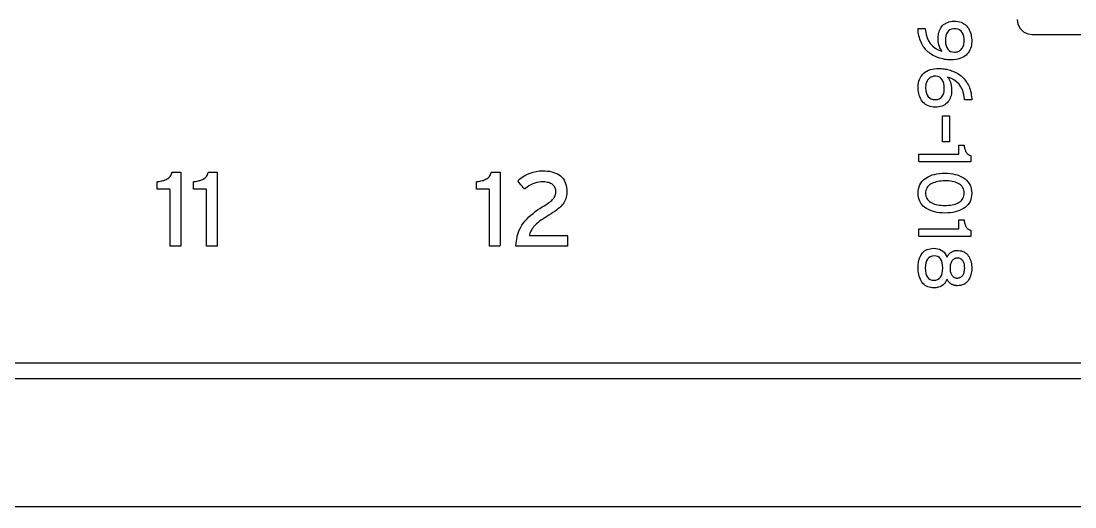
# Model space of a CAD drawing. Extents: x 1 to 47.7, y 0.2 to 33.4.
# Drawn here: x 31.551 to 32.929, y 10.224 to 10.859 of the extents above; entities that cross this region are included whole.
import ezdxf

# ---------------------------------------------------------------- set-up
doc = ezdxf.new("R2010")
doc.units = 0
doc.header["$MEASUREMENT"] = 0
for name, color, linetype in [('1_1__SCREW_TERMINAL_BLOCK_', 7, 'CONTINUOUS'), ('1_2__SCREW_TERMINAL_BLOCK_', 7, 'CONTINUOUS'), ('1_3__CONNECTORIZED_RELAY__', 7, 'CONTINUOUS'), ('1_4__CONNECTORIZED_RELAY__', 7, 'CONTINUOUS'), ('6_0____DWG', 7, 'CONTINUOUS')]:
    doc.layers.add(name, color=color, linetype=linetype)

msp = doc.modelspace()

# ---------------------------------------------------------------- linework, layer by layer
at = {"layer": '1_1__SCREW_TERMINAL_BLOCK_'}
for points in [[(31.746, 10.5642), (31.746, 10.567), (31.746, 10.5746), (31.746, 10.5855), (31.746, 10.5981), (31.746, 10.6112), (31.746, 10.6231), (31.746, 10.6325), (31.746, 10.6379), (31.7458, 10.6387), (31.7446, 10.6387), (31.7425, 10.6387), (31.7398, 10.6387), (31.7369, 10.6387), (31.7341, 10.6387), (31.7316, 10.6387), (31.7299, 10.6387), (31.7293, 10.6387), (31.7293, 10.6391), (31.7293, 10.6401), (31.7293, 10.6416), (31.7293, 10.6433), (31.7293, 10.645), (31.7293, 10.6466), (31.7293, 10.6479), (31.7293, 10.6486), (31.7302, 10.6488), (31.7318, 10.649), (31.7335, 10.6492), (31.7351, 10.6496), (31.7366, 10.65), (31.738, 10.6504), (31.7394, 10.6509), (31.7408, 10.6515), (31.742, 10.6522), (31.7432, 10.6529), (31.7443, 10.6537), (31.7453, 10.6546), (31.7461, 10.6556), (31.7469, 10.6567), (31.7475, 10.6579), (31.7481, 10.6592), (31.7485, 10.6606), (31.7488, 10.6613), (31.7496, 10.6613), (31.7511, 10.6613), (31.7529, 10.6613), (31.7549, 10.6613), (31.7568, 10.6613), (31.7585, 10.6613), (31.7597, 10.6613), (31.7601, 10.6613), (31.7601, 10.6576), (31.7601, 10.6477), (31.7601, 10.6336), (31.7601, 10.617), (31.7601, 10.6), (31.7601, 10.5844), (31.7601, 10.5722), (31.7601, 10.5651), (31.76, 10.5642), (31.7589, 10.5642), (31.7571, 10.5642), (31.7549, 10.5642), (31.7524, 10.5642), (31.75, 10.5642), (31.748, 10.5642), (31.7465, 10.5642)], [(31.7935, 10.5642), (31.7935, 10.567), (31.7935, 10.5746), (31.7935, 10.5855), (31.7935, 10.5981), (31.7935, 10.6112), (31.7935, 10.6231), (31.7935, 10.6325), (31.7935, 10.6379), (31.7933, 10.6387), (31.7921, 10.6387), (31.79, 10.6387), (31.7873, 10.6387), (31.7844, 10.6387), (31.7815, 10.6387), (31.7791, 10.6387), (31.7774, 10.6387), (31.7768, 10.6387), (31.7768, 10.6391), (31.7768, 10.6401), (31.7768, 10.6416), (31.7768, 10.6433), (31.7768, 10.645), (31.7768, 10.6466), (31.7768, 10.6479), (31.7768, 10.6486), (31.7776, 10.6488), (31.7793, 10.649), (31.7809, 10.6492), (31.7825, 10.6496), (31.784, 10.65), (31.7855, 10.6504), (31.7869, 10.6509), (31.7882, 10.6515), (31.7895, 10.6522), (31.7907, 10.6529), (31.7918, 10.6537), (31.7927, 10.6546), (31.7936, 10.6556), (31.7944, 10.6567), (31.795, 10.6579), (31.7955, 10.6592), (31.796, 10.6606), (31.7963, 10.6613), (31.7971, 10.6613), (31.7985, 10.6613), (31.8004, 10.6613), (31.8024, 10.6613), (31.8043, 10.6613), (31.806, 10.6613), (31.8071, 10.6613), (31.8076, 10.6613), (31.8076, 10.6576), (31.8076, 10.6477), (31.8076, 10.6336), (31.8076, 10.617), (31.8076, 10.6), (31.8076, 10.5844), (31.8076, 10.5722), (31.8076, 10.5651), (31.8074, 10.5642), (31.8064, 10.5642), (31.8046, 10.5642), (31.8024, 10.5642), (31.7999, 10.5642), (31.7975, 10.5642), (31.7954, 10.5642), (31.794, 10.5642)], [(32.1633, 10.5642), (32.1633, 10.567), (32.1633, 10.5746), (32.1633, 10.5855), (32.1633, 10.5981), (32.1633, 10.6112), (32.1633, 10.6231), (32.1633, 10.6325), (32.1633, 10.6379), (32.1631, 10.6387), (32.1619, 10.6387), (32.1598, 10.6387), (32.1571, 10.6387), (32.1542, 10.6387), (32.1514, 10.6387), (32.1489, 10.6387), (32.1472, 10.6387), (32.1466, 10.6387), (32.1466, 10.6391), (32.1466, 10.6401), (32.1466, 10.6416), (32.1466, 10.6433), (32.1466, 10.645), (32.1466, 10.6466), (32.1466, 10.6479), (32.1466, 10.6486), (32.1474, 10.6488), (32.1491, 10.649), (32.1508, 10.6492), (32.1523, 10.6496), (32.1539, 10.65), (32.1553, 10.6504), (32.1567, 10.6509), (32.158, 10.6515), (32.1593, 10.6522), (32.1605, 10.6529), (32.1616, 10.6537), (32.1626, 10.6546), (32.1634, 10.6556), (32.1642, 10.6567), (32.1648, 10.6579), (32.1654, 10.6592), (32.1658, 10.6606), (32.1661, 10.6613), (32.1669, 10.6613), (32.1684, 10.6613), (32.1702, 10.6613), (32.1722, 10.6613), (32.1741, 10.6613), (32.1758, 10.6613), (32.1769, 10.6613), (32.1774, 10.6613), (32.1774, 10.6576), (32.1774, 10.6477), (32.1774, 10.6336), (32.1774, 10.617), (32.1774, 10.6), (32.1774, 10.5844), (32.1774, 10.5722), (32.1774, 10.5651), (32.1772, 10.5642), (32.1762, 10.5642), (32.1744, 10.5642), (32.1722, 10.5642), (32.1697, 10.5642), (32.1673, 10.5642), (32.1653, 10.5642), (32.1638, 10.5642)], [(32.1979, 10.5642), (32.1983, 10.5688), (32.199, 10.5732), (32.1998, 10.5774), (32.201, 10.5814), (32.2023, 10.5851), (32.2039, 10.5885), (32.2057, 10.5918), (32.2077, 10.5948), (32.21, 10.5975), (32.2125, 10.6001), (32.215, 10.6026), (32.2176, 10.605), (32.2204, 10.6073), (32.2232, 10.6096), (32.2262, 10.6117), (32.2292, 10.6137), (32.2324, 10.6157), (32.2351, 10.6173), (32.2371, 10.6185), (32.239, 10.6197), (32.2407, 10.6209), (32.2423, 10.6221), (32.2436, 10.6232), (32.2449, 10.6242), (32.2459, 10.6252), (32.2468, 10.6262), (32.2475, 10.6272), (32.2481, 10.6282), (32.2487, 10.6292), (32.2491, 10.6302), (32.2495, 10.6312), (32.2498, 10.6322), (32.25, 10.6333), (32.2501, 10.6344), (32.2501, 10.6355), (32.2501, 10.6368), (32.25, 10.6381), (32.2497, 10.6393), (32.2494, 10.6404), (32.2489, 10.6415), (32.2483, 10.6424), (32.2476, 10.6434), (32.2469, 10.6442), (32.246, 10.645), (32.2449, 10.6457), (32.2437, 10.6464), (32.2424, 10.6469), (32.2409, 10.6474), (32.2393, 10.6478), (32.2375, 10.6481), (32.2356, 10.6483), (32.2335, 10.6484), (32.2311, 10.6484), (32.2283, 10.6481), (32.2255, 10.6476), (32.2228, 10.6469), (32.2202, 10.6459), (32.2176, 10.6447), (32.2151, 10.6432), (32.2127, 10.6415), (32.2104, 10.6396), (32.2093, 10.6388), (32.2086, 10.6396), (32.2075, 10.6409), (32.2061, 10.6426), (32.2046, 10.6445), (32.2031, 10.6464), (32.2018, 10.648), (32.2008, 10.6492), (32.2004, 10.6497), (32.2028, 10.6519), (32.2061, 10.6544), (32.2095, 10.6566), (32.2131, 10.6585), (32.2167, 10.66), (32.2205, 10.6612), (32.2244, 10.6621), (32.2284, 10.6627), (32.2325, 10.6629), (32.2359, 10.6628), (32.239, 10.6626), (32.242, 10.6622), (32.2448, 10.6616), (32.2474, 10.6608), (32.2499, 10.6599), (32.2522, 10.6588), (32.2544, 10.6576), (32.2563, 10.6562), (32.2581, 10.6545), (32.2597, 10.6527), (32.261, 10.6507), (32.2621, 10.6485), (32.263, 10.6462), (32.2637, 10.6436), (32.2642, 10.6409), (32.2645, 10.638), (32.2645, 10.6353), (32.2644, 10.6329), (32.2641, 10.6306), (32.2637, 10.6285), (32.2631, 10.6264), (32.2624, 10.6245), (32.2615, 10.6227), (32.2606, 10.621), (32.2594, 10.6194), (32.2581, 10.6178), (32.2566, 10.6163), (32.2549, 10.6147), (32.253, 10.6132), (32.251, 10.6116), (32.2488, 10.6099), (32.2464, 10.6083), (32.2439, 10.6067), (32.2412, 10.605), (32.2383, 10.6032), (32.2356, 10.6015), (32.233, 10.5998), (32.2307, 10.5982), (32.2286, 10.5966), (32.2267, 10.5951), (32.225, 10.5936), (32.2235, 10.5922), (32.2222, 10.5909), (32.221, 10.5895), (32.22, 10.5881), (32.219, 10.5867), (32.2182, 10.5852), (32.2174, 10.5838), (32.2168, 10.5823), (32.2163, 10.5808), (32.2158, 10.5793), (32.2158, 10.5783), (32.2187, 10.5783), (32.2243, 10.5783), (32.2317, 10.5783), (32.2401, 10.5783), (32.2485, 10.5783), (32.256, 10.5783), (32.2619, 10.5783), (32.2651, 10.5783), (32.2655, 10.5781), (32.2655, 10.5771), (32.2655, 10.5754), (32.2655, 10.5732), (32.2655, 10.5708), (32.2655, 10.5685), (32.2655, 10.5664), (32.2655, 10.5649), (32.2655, 10.5642), (32.264, 10.5642), (32.2583, 10.5642), (32.2495, 10.5642), (32.2387, 10.5642), (32.2272, 10.5642), (32.2162, 10.5642), (32.2069, 10.5642), (32.2004, 10.5642)]]:
    msp.add_lwpolyline(points, close=True, dxfattribs=at)
for points in [[(35.7005, 10.4115), (35.564, 10.4115), (35.4256, 10.4115), (35.2855, 10.4115), (35.1436, 10.4115), (35.0002, 10.4115), (34.8553, 10.4115), (34.7089, 10.4115), (34.5613, 10.4115), (34.4124, 10.4115), (34.2625, 10.4115), (34.1115, 10.4115), (33.9596, 10.4115), (33.8069, 10.4115), (33.4993, 10.4115), (33.1897, 10.4115), (32.567, 10.4115), (32.2555, 10.4115), (31.945, 10.4115), (31.6361, 10.4115), (31.3298, 10.4115)], [(31.3401, 10.3915), (31.6681, 10.3915), (31.9985, 10.3915), (32.3305, 10.3915), (32.9958, 10.3915), (33.3275, 10.3915), (33.6575, 10.3915), (33.8216, 10.3915), (33.9849, 10.3915), (34.1474, 10.3915), (34.3089, 10.3915), (34.4694, 10.3915), (34.6287, 10.3915), (34.7868, 10.3915), (34.9435, 10.3915), (35.0988, 10.3915), (35.2524, 10.3915), (35.4045, 10.3915), (35.5547, 10.3915), (35.7031, 10.3915)]]:
    msp.add_lwpolyline(points, dxfattribs=at)
at = {"layer": '1_2__SCREW_TERMINAL_BLOCK_'}
for points in [[(32.8532, 10.8608), (32.8542, 10.8545), (32.8571, 10.849), (32.8614, 10.8447), (32.8669, 10.8419), (32.8732, 10.8409)], [(32.8732, 10.8409), (35.5068, 10.8409)], [(35.7005, 10.4115), (35.564, 10.4115), (35.4256, 10.4115), (35.2855, 10.4115), (35.1436, 10.4115), (35.0002, 10.4115), (34.8553, 10.4115), (34.7089, 10.4115), (34.5613, 10.4115), (34.4124, 10.4115), (34.2625, 10.4115), (34.1115, 10.4115), (33.9596, 10.4115), (33.8069, 10.4115), (33.4993, 10.4115), (33.1897, 10.4115), (32.567, 10.4115), (32.2555, 10.4115), (31.945, 10.4115), (31.6361, 10.4115), (31.3298, 10.4115)], [(31.3401, 10.3915), (31.6681, 10.3915), (31.9985, 10.3915), (32.3305, 10.3915), (32.9958, 10.3915), (33.3275, 10.3915), (33.6575, 10.3915), (33.8216, 10.3915), (33.9849, 10.3915), (34.1474, 10.3915), (34.3089, 10.3915), (34.4694, 10.3915), (34.6287, 10.3915), (34.7868, 10.3915), (34.9435, 10.3915), (35.0988, 10.3915), (35.2524, 10.3915), (35.4045, 10.3915), (35.5547, 10.3915), (35.7031, 10.3915)]]:
    msp.add_lwpolyline(points, dxfattribs=at)
for points in [[(31.746, 10.5642), (31.746, 10.567), (31.746, 10.5746), (31.746, 10.5855), (31.746, 10.5981), (31.746, 10.6112), (31.746, 10.6231), (31.746, 10.6325), (31.746, 10.6379), (31.7458, 10.6387), (31.7446, 10.6387), (31.7425, 10.6387), (31.7398, 10.6387), (31.7369, 10.6387), (31.7341, 10.6387), (31.7316, 10.6387), (31.7299, 10.6387), (31.7293, 10.6387), (31.7293, 10.6391), (31.7293, 10.6401), (31.7293, 10.6416), (31.7293, 10.6433), (31.7293, 10.645), (31.7293, 10.6466), (31.7293, 10.6479), (31.7293, 10.6486), (31.7302, 10.6488), (31.7318, 10.649), (31.7335, 10.6492), (31.7351, 10.6496), (31.7366, 10.65), (31.738, 10.6504), (31.7394, 10.6509), (31.7408, 10.6515), (31.742, 10.6522), (31.7432, 10.6529), (31.7443, 10.6537), (31.7453, 10.6546), (31.7461, 10.6556), (31.7469, 10.6567), (31.7475, 10.6579), (31.7481, 10.6592), (31.7485, 10.6606), (31.7488, 10.6613), (31.7496, 10.6613), (31.7511, 10.6613), (31.7529, 10.6613), (31.7549, 10.6613), (31.7568, 10.6613), (31.7585, 10.6613), (31.7597, 10.6613), (31.7601, 10.6613), (31.7601, 10.6576), (31.7601, 10.6477), (31.7601, 10.6336), (31.7601, 10.617), (31.7601, 10.6), (31.7601, 10.5844), (31.7601, 10.5722), (31.7601, 10.5651), (31.76, 10.5642), (31.7589, 10.5642), (31.7571, 10.5642), (31.7549, 10.5642), (31.7524, 10.5642), (31.75, 10.5642), (31.748, 10.5642), (31.7465, 10.5642)], [(31.7935, 10.5642), (31.7935, 10.567), (31.7935, 10.5746), (31.7935, 10.5855), (31.7935, 10.5981), (31.7935, 10.6112), (31.7935, 10.6231), (31.7935, 10.6325), (31.7935, 10.6379), (31.7933, 10.6387), (31.7921, 10.6387), (31.79, 10.6387), (31.7873, 10.6387), (31.7844, 10.6387), (31.7815, 10.6387), (31.7791, 10.6387), (31.7774, 10.6387), (31.7768, 10.6387), (31.7768, 10.6391), (31.7768, 10.6401), (31.7768, 10.6416), (31.7768, 10.6433), (31.7768, 10.645), (31.7768, 10.6466), (31.7768, 10.6479), (31.7768, 10.6486), (31.7776, 10.6488), (31.7793, 10.649), (31.7809, 10.6492), (31.7825, 10.6496), (31.784, 10.65), (31.7855, 10.6504), (31.7869, 10.6509), (31.7882, 10.6515), (31.7895, 10.6522), (31.7907, 10.6529), (31.7918, 10.6537), (31.7927, 10.6546), (31.7936, 10.6556), (31.7944, 10.6567), (31.795, 10.6579), (31.7955, 10.6592), (31.796, 10.6606), (31.7963, 10.6613), (31.7971, 10.6613), (31.7985, 10.6613), (31.8004, 10.6613), (31.8024, 10.6613), (31.8043, 10.6613), (31.806, 10.6613), (31.8071, 10.6613), (31.8076, 10.6613), (31.8076, 10.6576), (31.8076, 10.6477), (31.8076, 10.6336), (31.8076, 10.617), (31.8076, 10.6), (31.8076, 10.5844), (31.8076, 10.5722), (31.8076, 10.5651), (31.8074, 10.5642), (31.8064, 10.5642), (31.8046, 10.5642), (31.8024, 10.5642), (31.7999, 10.5642), (31.7975, 10.5642), (31.7954, 10.5642), (31.794, 10.5642)], [(32.1633, 10.5642), (32.1633, 10.567), (32.1633, 10.5746), (32.1633, 10.5855), (32.1633, 10.5981), (32.1633, 10.6112), (32.1633, 10.6231), (32.1633, 10.6325), (32.1633, 10.6379), (32.1631, 10.6387), (32.1619, 10.6387), (32.1598, 10.6387), (32.1571, 10.6387), (32.1542, 10.6387), (32.1514, 10.6387), (32.1489, 10.6387), (32.1472, 10.6387), (32.1466, 10.6387), (32.1466, 10.6391), (32.1466, 10.6401), (32.1466, 10.6416), (32.1466, 10.6433), (32.1466, 10.645), (32.1466, 10.6466), (32.1466, 10.6479), (32.1466, 10.6486), (32.1474, 10.6488), (32.1491, 10.649), (32.1508, 10.6492), (32.1523, 10.6496), (32.1539, 10.65), (32.1553, 10.6504), (32.1567, 10.6509), (32.158, 10.6515), (32.1593, 10.6522), (32.1605, 10.6529), (32.1616, 10.6537), (32.1626, 10.6546), (32.1634, 10.6556), (32.1642, 10.6567), (32.1648, 10.6579), (32.1654, 10.6592), (32.1658, 10.6606), (32.1661, 10.6613), (32.1669, 10.6613), (32.1684, 10.6613), (32.1702, 10.6613), (32.1722, 10.6613), (32.1741, 10.6613), (32.1758, 10.6613), (32.1769, 10.6613), (32.1774, 10.6613), (32.1774, 10.6576), (32.1774, 10.6477), (32.1774, 10.6336), (32.1774, 10.617), (32.1774, 10.6), (32.1774, 10.5844), (32.1774, 10.5722), (32.1774, 10.5651), (32.1772, 10.5642), (32.1762, 10.5642), (32.1744, 10.5642), (32.1722, 10.5642), (32.1697, 10.5642), (32.1673, 10.5642), (32.1653, 10.5642), (32.1638, 10.5642)], [(32.1979, 10.5642), (32.1983, 10.5688), (32.199, 10.5732), (32.1998, 10.5774), (32.201, 10.5814), (32.2023, 10.5851), (32.2039, 10.5885), (32.2057, 10.5918), (32.2077, 10.5948), (32.21, 10.5975), (32.2125, 10.6001), (32.215, 10.6026), (32.2176, 10.605), (32.2204, 10.6073), (32.2232, 10.6096), (32.2262, 10.6117), (32.2292, 10.6137), (32.2324, 10.6157), (32.2351, 10.6173), (32.2371, 10.6185), (32.239, 10.6197), (32.2407, 10.6209), (32.2423, 10.6221), (32.2436, 10.6232), (32.2449, 10.6242), (32.2459, 10.6252), (32.2468, 10.6262), (32.2475, 10.6272), (32.2481, 10.6282), (32.2487, 10.6292), (32.2491, 10.6302), (32.2495, 10.6312), (32.2498, 10.6322), (32.25, 10.6333), (32.2501, 10.6344), (32.2501, 10.6355), (32.2501, 10.6368), (32.25, 10.6381), (32.2497, 10.6393), (32.2494, 10.6404), (32.2489, 10.6415), (32.2483, 10.6424), (32.2476, 10.6434), (32.2469, 10.6442), (32.246, 10.645), (32.2449, 10.6457), (32.2437, 10.6464), (32.2424, 10.6469), (32.2409, 10.6474), (32.2393, 10.6478), (32.2375, 10.6481), (32.2356, 10.6483), (32.2335, 10.6484), (32.2311, 10.6484), (32.2283, 10.6481), (32.2255, 10.6476), (32.2228, 10.6469), (32.2202, 10.6459), (32.2176, 10.6447), (32.2151, 10.6432), (32.2127, 10.6415), (32.2104, 10.6396), (32.2093, 10.6388), (32.2086, 10.6396), (32.2075, 10.6409), (32.2061, 10.6426), (32.2046, 10.6445), (32.2031, 10.6464), (32.2018, 10.648), (32.2008, 10.6492), (32.2004, 10.6497), (32.2028, 10.6519), (32.2061, 10.6544), (32.2095, 10.6566), (32.2131, 10.6585), (32.2167, 10.66), (32.2205, 10.6612), (32.2244, 10.6621), (32.2284, 10.6627), (32.2325, 10.6629), (32.2359, 10.6628), (32.239, 10.6626), (32.242, 10.6622), (32.2448, 10.6616), (32.2474, 10.6608), (32.2499, 10.6599), (32.2522, 10.6588), (32.2544, 10.6576), (32.2563, 10.6562), (32.2581, 10.6545), (32.2597, 10.6527), (32.261, 10.6507), (32.2621, 10.6485), (32.263, 10.6462), (32.2637, 10.6436), (32.2642, 10.6409), (32.2645, 10.638), (32.2645, 10.6353), (32.2644, 10.6329), (32.2641, 10.6306), (32.2637, 10.6285), (32.2631, 10.6264), (32.2624, 10.6245), (32.2615, 10.6227), (32.2606, 10.621), (32.2594, 10.6194), (32.2581, 10.6178), (32.2566, 10.6163), (32.2549, 10.6147), (32.253, 10.6132), (32.251, 10.6116), (32.2488, 10.6099), (32.2464, 10.6083), (32.2439, 10.6067), (32.2412, 10.605), (32.2383, 10.6032), (32.2356, 10.6015), (32.233, 10.5998), (32.2307, 10.5982), (32.2286, 10.5966), (32.2267, 10.5951), (32.225, 10.5936), (32.2235, 10.5922), (32.2222, 10.5909), (32.221, 10.5895), (32.22, 10.5881), (32.219, 10.5867), (32.2182, 10.5852), (32.2174, 10.5838), (32.2168, 10.5823), (32.2163, 10.5808), (32.2158, 10.5793), (32.2158, 10.5783), (32.2187, 10.5783), (32.2243, 10.5783), (32.2317, 10.5783), (32.2401, 10.5783), (32.2485, 10.5783), (32.256, 10.5783), (32.2619, 10.5783), (32.2651, 10.5783), (32.2655, 10.5781), (32.2655, 10.5771), (32.2655, 10.5754), (32.2655, 10.5732), (32.2655, 10.5708), (32.2655, 10.5685), (32.2655, 10.5664), (32.2655, 10.5649), (32.2655, 10.5642), (32.264, 10.5642), (32.2583, 10.5642), (32.2495, 10.5642), (32.2387, 10.5642), (32.2272, 10.5642), (32.2162, 10.5642), (32.2069, 10.5642), (32.2004, 10.5642)]]:
    msp.add_lwpolyline(points, close=True, dxfattribs=at)
at = {"layer": '1_3__CONNECTORIZED_RELAY__'}
for points in [[(32.7666, 10.8079), (32.7651, 10.8079), (32.7635, 10.808), (32.7619, 10.8081), (32.7603, 10.8083), (32.7587, 10.8085), (32.7571, 10.8088), (32.7554, 10.8091), (32.7538, 10.8095), (32.7521, 10.81), (32.7505, 10.8105), (32.7488, 10.8111), (32.7472, 10.8118), (32.7456, 10.8125), (32.744, 10.8133), (32.7424, 10.8142), (32.7409, 10.8152), (32.7394, 10.8162), (32.7379, 10.8173), (32.7365, 10.8184), (32.7352, 10.8197), (32.7339, 10.821), (32.7327, 10.8224), (32.7315, 10.8239), (32.7304, 10.8255), (32.7294, 10.8272), (32.7284, 10.829), (32.7275, 10.8308), (32.7267, 10.8328), (32.7259, 10.8349), (32.7253, 10.8371), (32.7248, 10.8393), (32.7243, 10.8417), (32.7239, 10.8442), (32.7237, 10.8467), (32.7236, 10.8488), (32.7241, 10.8488), (32.7251, 10.8488), (32.7265, 10.8488), (32.7281, 10.8488), (32.7298, 10.8488), (32.7313, 10.8488), (32.7324, 10.8488), (32.733, 10.8488), (32.7333, 10.846), (32.7341, 10.8411), (32.7354, 10.8367), (32.7372, 10.8327), (32.7396, 10.8291), (32.7425, 10.826), (32.746, 10.8233), (32.75, 10.8211), (32.7545, 10.8193), (32.7542, 10.8203), (32.7532, 10.8219), (32.7522, 10.8236), (32.7515, 10.8254), (32.7508, 10.8274), (32.7503, 10.8296), (32.75, 10.8318), (32.7498, 10.8342), (32.7498, 10.8367), (32.7499, 10.8387), (32.7501, 10.8407), (32.7505, 10.8426), (32.751, 10.8444), (32.7517, 10.8462), (32.7524, 10.8479), (32.7534, 10.8495), (32.7544, 10.8511), (32.7556, 10.8526), (32.757, 10.8539), (32.7585, 10.855), (32.7601, 10.856), (32.7619, 10.8569), (32.7639, 10.8575), (32.7659, 10.858), (32.7682, 10.8583), (32.7705, 10.8585), (32.7731, 10.8584), (32.7755, 10.8581), (32.7777, 10.8577), (32.7798, 10.857), (32.7818, 10.8561), (32.7836, 10.8551), (32.7852, 10.8539), (32.7868, 10.8524), (32.7881, 10.8508), (32.7894, 10.8491), (32.7904, 10.8473), (32.7914, 10.8454), (32.7921, 10.8433), (32.7928, 10.8412), (32.7932, 10.839), (32.7936, 10.8367), (32.7937, 10.8342), (32.7937, 10.8317), (32.7936, 10.8294), (32.7933, 10.8271), (32.7928, 10.8249), (32.7921, 10.8228), (32.7913, 10.8209), (32.7903, 10.819), (32.7892, 10.8172), (32.7879, 10.8156), (32.7864, 10.814), (32.7846, 10.8126), (32.7827, 10.8114), (32.7805, 10.8104), (32.7782, 10.8095), (32.7756, 10.8089), (32.7728, 10.8084), (32.7698, 10.808)], [(32.7714, 10.818), (32.7726, 10.818), (32.7738, 10.8182), (32.775, 10.8185), (32.7761, 10.8189), (32.7771, 10.8194), (32.7781, 10.82), (32.7791, 10.8207), (32.78, 10.8216), (32.7808, 10.8225), (32.7816, 10.8236), (32.7822, 10.8248), (32.7828, 10.826), (32.7832, 10.8274), (32.7835, 10.829), (32.7837, 10.8306), (32.7839, 10.8323), (32.7838, 10.8352), (32.7833, 10.8385), (32.7825, 10.8413), (32.7813, 10.8436), (32.7798, 10.8455), (32.7779, 10.8469), (32.7756, 10.8479), (32.773, 10.8484), (32.7702, 10.8485), (32.7675, 10.848), (32.7653, 10.8471), (32.7634, 10.8458), (32.7619, 10.8441), (32.7607, 10.8419), (32.7599, 10.8393), (32.7595, 10.8363), (32.7594, 10.8328), (32.7596, 10.8294), (32.7602, 10.8264), (32.7612, 10.8239), (32.7625, 10.8218), (32.7642, 10.8202), (32.7662, 10.819), (32.7686, 10.8183)], [(32.7462, 10.746), (32.7437, 10.7461), (32.7414, 10.7465), (32.7392, 10.747), (32.7371, 10.7477), (32.7352, 10.7486), (32.7334, 10.7496), (32.7318, 10.7509), (32.7303, 10.7523), (32.729, 10.7539), (32.7278, 10.7557), (32.7267, 10.7575), (32.7258, 10.7595), (32.725, 10.7615), (32.7244, 10.7637), (32.724, 10.766), (32.7237, 10.7683), (32.7236, 10.7708), (32.7236, 10.7733), (32.7238, 10.7756), (32.7241, 10.7778), (32.7247, 10.78), (32.7254, 10.782), (32.7262, 10.7839), (32.7273, 10.7858), (32.7285, 10.7876), (32.7299, 10.7892), (32.7315, 10.7908), (32.7332, 10.7921), (32.7352, 10.7933), (32.7374, 10.7943), (32.7398, 10.7952), (32.7424, 10.7958), (32.7452, 10.7962), (32.7482, 10.7965), (32.7511, 10.7966), (32.7526, 10.7965), (32.7542, 10.7964), (32.7558, 10.7963), (32.7575, 10.7961), (32.7591, 10.7958), (32.7607, 10.7955), (32.7624, 10.7951), (32.7641, 10.7947), (32.7658, 10.7942), (32.7674, 10.7937), (32.7691, 10.7931), (32.7707, 10.7924), (32.7723, 10.7916), (32.7738, 10.7908), (32.7754, 10.7899), (32.7769, 10.789), (32.7784, 10.788), (32.7798, 10.7868), (32.7812, 10.7856), (32.7826, 10.7843), (32.7838, 10.783), (32.7851, 10.7815), (32.7862, 10.78), (32.7873, 10.7784), (32.7884, 10.7767), (32.7893, 10.7749), (32.7902, 10.7731), (32.791, 10.7711), (32.7917, 10.769), (32.7923, 10.7668), (32.7928, 10.7646), (32.7932, 10.7622), (32.7935, 10.7597), (32.7937, 10.7571), (32.7937, 10.7557), (32.793, 10.7557), (32.7919, 10.7557), (32.7904, 10.7557), (32.7888, 10.7557), (32.7872, 10.7557), (32.7857, 10.7557), (32.7847, 10.7557), (32.7842, 10.7557), (32.7839, 10.7597), (32.783, 10.7644), (32.7815, 10.7687), (32.7796, 10.7726), (32.7771, 10.7761), (32.774, 10.7791), (32.7704, 10.7817), (32.7663, 10.7839), (32.7621, 10.7854), (32.7633, 10.7839), (32.7643, 10.7823), (32.7652, 10.7805), (32.7659, 10.7786), (32.7665, 10.7766), (32.767, 10.7744), (32.7673, 10.7721), (32.7674, 10.7697), (32.7674, 10.7673), (32.7673, 10.7652), (32.7671, 10.7632), (32.7667, 10.7613), (32.7662, 10.7595), (32.7655, 10.7577), (32.7647, 10.7561), (32.7638, 10.7545), (32.7627, 10.7529), (32.7615, 10.7515), (32.7601, 10.7503), (32.7585, 10.7492), (32.7569, 10.7482), (32.755, 10.7475), (32.753, 10.7469), (32.7509, 10.7464), (32.7486, 10.7461)], [(32.746, 10.756), (32.7488, 10.7562), (32.7511, 10.7569), (32.7532, 10.7581), (32.7548, 10.7596), (32.7561, 10.7616), (32.7571, 10.7641), (32.7576, 10.7669), (32.7579, 10.7702), (32.7578, 10.7738), (32.7573, 10.7769), (32.7565, 10.7796), (32.7553, 10.7819), (32.7538, 10.7837), (32.7519, 10.7851), (32.7496, 10.786), (32.747, 10.7864), (32.7451, 10.7865), (32.7439, 10.7864), (32.7428, 10.7861), (32.7417, 10.7858), (32.7406, 10.7853), (32.7396, 10.7847), (32.7387, 10.784), (32.7377, 10.7832), (32.7369, 10.7822), (32.7361, 10.7812), (32.7354, 10.7801), (32.7348, 10.7788), (32.7343, 10.7775), (32.7339, 10.776), (32.7336, 10.7745), (32.7335, 10.7728), (32.7334, 10.7707), (32.7337, 10.7673), (32.7344, 10.7643), (32.7354, 10.7618), (32.7368, 10.7597), (32.7386, 10.7581), (32.7407, 10.7569), (32.7432, 10.7562)], [(32.7246, 10.6846), (32.7266, 10.6846), (32.7319, 10.6846), (32.7395, 10.6846), (32.7484, 10.6846), (32.7576, 10.6846), (32.7659, 10.6846), (32.7725, 10.6846), (32.7763, 10.6846), (32.7768, 10.6847), (32.7768, 10.6856), (32.7768, 10.6871), (32.7768, 10.6889), (32.7768, 10.691), (32.7768, 10.693), (32.7768, 10.6947), (32.7768, 10.6959), (32.7768, 10.6963), (32.7771, 10.6963), (32.7778, 10.6963), (32.7788, 10.6963), (32.78, 10.6963), (32.7812, 10.6963), (32.7824, 10.6963), (32.7832, 10.6963), (32.7838, 10.6963), (32.7839, 10.6957), (32.784, 10.6945), (32.7842, 10.6934), (32.7844, 10.6923), (32.7847, 10.6912), (32.785, 10.6902), (32.7854, 10.6892), (32.7858, 10.6883), (32.7863, 10.6874), (32.7867, 10.6866), (32.7873, 10.6858), (32.7879, 10.6851), (32.7886, 10.6845), (32.7894, 10.684), (32.7903, 10.6835), (32.7912, 10.6832), (32.7922, 10.6829), (32.7927, 10.6827), (32.7927, 10.6821), (32.7927, 10.6811), (32.7927, 10.6798), (32.7927, 10.6784), (32.7927, 10.677), (32.7927, 10.6759), (32.7927, 10.6751), (32.7927, 10.6748), (32.7901, 10.6748), (32.7831, 10.6748), (32.7732, 10.6748), (32.7617, 10.6748), (32.7497, 10.6748), (32.7388, 10.6748), (32.7302, 10.6748), (32.7253, 10.6748), (32.7246, 10.6749), (32.7246, 10.6756), (32.7246, 10.6768), (32.7246, 10.6784), (32.7246, 10.6801), (32.7246, 10.6818), (32.7246, 10.6832), (32.7246, 10.6842)], [(31.746, 10.5642), (31.746, 10.567), (31.746, 10.5746), (31.746, 10.5855), (31.746, 10.5981), (31.746, 10.6112), (31.746, 10.6231), (31.746, 10.6325), (31.746, 10.6379), (31.7458, 10.6387), (31.7446, 10.6387), (31.7425, 10.6387), (31.7398, 10.6387), (31.7369, 10.6387), (31.7341, 10.6387), (31.7316, 10.6387), (31.7299, 10.6387), (31.7293, 10.6387), (31.7293, 10.6391), (31.7293, 10.6401), (31.7293, 10.6416), (31.7293, 10.6433), (31.7293, 10.645), (31.7293, 10.6466), (31.7293, 10.6479), (31.7293, 10.6486), (31.7302, 10.6488), (31.7318, 10.649), (31.7335, 10.6492), (31.7351, 10.6496), (31.7366, 10.65), (31.738, 10.6504), (31.7394, 10.6509), (31.7408, 10.6515), (31.742, 10.6522), (31.7432, 10.6529), (31.7443, 10.6537), (31.7453, 10.6546), (31.7461, 10.6556), (31.7469, 10.6567), (31.7475, 10.6579), (31.7481, 10.6592), (31.7485, 10.6606), (31.7488, 10.6613), (31.7496, 10.6613), (31.7511, 10.6613), (31.7529, 10.6613), (31.7549, 10.6613), (31.7568, 10.6613), (31.7585, 10.6613), (31.7597, 10.6613), (31.7601, 10.6613), (31.7601, 10.6576), (31.7601, 10.6477), (31.7601, 10.6336), (31.7601, 10.617), (31.7601, 10.6), (31.7601, 10.5844), (31.7601, 10.5722), (31.7601, 10.5651), (31.76, 10.5642), (31.7589, 10.5642), (31.7571, 10.5642), (31.7549, 10.5642), (31.7524, 10.5642), (31.75, 10.5642), (31.748, 10.5642), (31.7465, 10.5642)], [(31.7935, 10.5642), (31.7935, 10.567), (31.7935, 10.5746), (31.7935, 10.5855), (31.7935, 10.5981), (31.7935, 10.6112), (31.7935, 10.6231), (31.7935, 10.6325), (31.7935, 10.6379), (31.7933, 10.6387), (31.7921, 10.6387), (31.79, 10.6387), (31.7873, 10.6387), (31.7844, 10.6387), (31.7815, 10.6387), (31.7791, 10.6387), (31.7774, 10.6387), (31.7768, 10.6387), (31.7768, 10.6391), (31.7768, 10.6401), (31.7768, 10.6416), (31.7768, 10.6433), (31.7768, 10.645), (31.7768, 10.6466), (31.7768, 10.6479), (31.7768, 10.6486), (31.7776, 10.6488), (31.7793, 10.649), (31.7809, 10.6492), (31.7825, 10.6496), (31.784, 10.65), (31.7855, 10.6504), (31.7869, 10.6509), (31.7882, 10.6515), (31.7895, 10.6522), (31.7907, 10.6529), (31.7918, 10.6537), (31.7927, 10.6546), (31.7936, 10.6556), (31.7944, 10.6567), (31.795, 10.6579), (31.7955, 10.6592), (31.796, 10.6606), (31.7963, 10.6613), (31.7971, 10.6613), (31.7985, 10.6613), (31.8004, 10.6613), (31.8024, 10.6613), (31.8043, 10.6613), (31.806, 10.6613), (31.8071, 10.6613), (31.8076, 10.6613), (31.8076, 10.6576), (31.8076, 10.6477), (31.8076, 10.6336), (31.8076, 10.617), (31.8076, 10.6), (31.8076, 10.5844), (31.8076, 10.5722), (31.8076, 10.5651), (31.8074, 10.5642), (31.8064, 10.5642), (31.8046, 10.5642), (31.8024, 10.5642), (31.7999, 10.5642), (31.7975, 10.5642), (31.7954, 10.5642), (31.794, 10.5642)], [(32.1633, 10.5642), (32.1633, 10.567), (32.1633, 10.5746), (32.1633, 10.5855), (32.1633, 10.5981), (32.1633, 10.6112), (32.1633, 10.6231), (32.1633, 10.6325), (32.1633, 10.6379), (32.1631, 10.6387), (32.1619, 10.6387), (32.1598, 10.6387), (32.1571, 10.6387), (32.1542, 10.6387), (32.1514, 10.6387), (32.1489, 10.6387), (32.1472, 10.6387), (32.1466, 10.6387), (32.1466, 10.6391), (32.1466, 10.6401), (32.1466, 10.6416), (32.1466, 10.6433), (32.1466, 10.645), (32.1466, 10.6466), (32.1466, 10.6479), (32.1466, 10.6486), (32.1474, 10.6488), (32.1491, 10.649), (32.1508, 10.6492), (32.1523, 10.6496), (32.1539, 10.65), (32.1553, 10.6504), (32.1567, 10.6509), (32.158, 10.6515), (32.1593, 10.6522), (32.1605, 10.6529), (32.1616, 10.6537), (32.1626, 10.6546), (32.1634, 10.6556), (32.1642, 10.6567), (32.1648, 10.6579), (32.1654, 10.6592), (32.1658, 10.6606), (32.1661, 10.6613), (32.1669, 10.6613), (32.1684, 10.6613), (32.1702, 10.6613), (32.1722, 10.6613), (32.1741, 10.6613), (32.1758, 10.6613), (32.1769, 10.6613), (32.1774, 10.6613), (32.1774, 10.6576), (32.1774, 10.6477), (32.1774, 10.6336), (32.1774, 10.617), (32.1774, 10.6), (32.1774, 10.5844), (32.1774, 10.5722), (32.1774, 10.5651), (32.1772, 10.5642), (32.1762, 10.5642), (32.1744, 10.5642), (32.1722, 10.5642), (32.1697, 10.5642), (32.1673, 10.5642), (32.1653, 10.5642), (32.1638, 10.5642)], [(32.1979, 10.5642), (32.1983, 10.5688), (32.199, 10.5732), (32.1998, 10.5774), (32.201, 10.5814), (32.2023, 10.5851), (32.2039, 10.5885), (32.2057, 10.5918), (32.2077, 10.5948), (32.21, 10.5975), (32.2125, 10.6001), (32.215, 10.6026), (32.2176, 10.605), (32.2204, 10.6073), (32.2232, 10.6096), (32.2262, 10.6117), (32.2292, 10.6137), (32.2324, 10.6157), (32.2351, 10.6173), (32.2371, 10.6185), (32.239, 10.6197), (32.2407, 10.6209), (32.2423, 10.6221), (32.2436, 10.6232), (32.2449, 10.6242), (32.2459, 10.6252), (32.2468, 10.6262), (32.2475, 10.6272), (32.2481, 10.6282), (32.2487, 10.6292), (32.2491, 10.6302), (32.2495, 10.6312), (32.2498, 10.6322), (32.25, 10.6333), (32.2501, 10.6344), (32.2501, 10.6355), (32.2501, 10.6368), (32.25, 10.6381), (32.2497, 10.6393), (32.2494, 10.6404), (32.2489, 10.6415), (32.2483, 10.6424), (32.2476, 10.6434), (32.2469, 10.6442), (32.246, 10.645), (32.2449, 10.6457), (32.2437, 10.6464), (32.2424, 10.6469), (32.2409, 10.6474), (32.2393, 10.6478), (32.2375, 10.6481), (32.2356, 10.6483), (32.2335, 10.6484), (32.2311, 10.6484), (32.2283, 10.6481), (32.2255, 10.6476), (32.2228, 10.6469), (32.2202, 10.6459), (32.2176, 10.6447), (32.2151, 10.6432), (32.2127, 10.6415), (32.2104, 10.6396), (32.2093, 10.6388), (32.2086, 10.6396), (32.2075, 10.6409), (32.2061, 10.6426), (32.2046, 10.6445), (32.2031, 10.6464), (32.2018, 10.648), (32.2008, 10.6492), (32.2004, 10.6497), (32.2028, 10.6519), (32.2061, 10.6544), (32.2095, 10.6566), (32.2131, 10.6585), (32.2167, 10.66), (32.2205, 10.6612), (32.2244, 10.6621), (32.2284, 10.6627), (32.2325, 10.6629), (32.2359, 10.6628), (32.239, 10.6626), (32.242, 10.6622), (32.2448, 10.6616), (32.2474, 10.6608), (32.2499, 10.6599), (32.2522, 10.6588), (32.2544, 10.6576), (32.2563, 10.6562), (32.2581, 10.6545), (32.2597, 10.6527), (32.261, 10.6507), (32.2621, 10.6485), (32.263, 10.6462), (32.2637, 10.6436), (32.2642, 10.6409), (32.2645, 10.638), (32.2645, 10.6353), (32.2644, 10.6329), (32.2641, 10.6306), (32.2637, 10.6285), (32.2631, 10.6264), (32.2624, 10.6245), (32.2615, 10.6227), (32.2606, 10.621), (32.2594, 10.6194), (32.2581, 10.6178), (32.2566, 10.6163), (32.2549, 10.6147), (32.253, 10.6132), (32.251, 10.6116), (32.2488, 10.6099), (32.2464, 10.6083), (32.2439, 10.6067), (32.2412, 10.605), (32.2383, 10.6032), (32.2356, 10.6015), (32.233, 10.5998), (32.2307, 10.5982), (32.2286, 10.5966), (32.2267, 10.5951), (32.225, 10.5936), (32.2235, 10.5922), (32.2222, 10.5909), (32.221, 10.5895), (32.22, 10.5881), (32.219, 10.5867), (32.2182, 10.5852), (32.2174, 10.5838), (32.2168, 10.5823), (32.2163, 10.5808), (32.2158, 10.5793), (32.2158, 10.5783), (32.2187, 10.5783), (32.2243, 10.5783), (32.2317, 10.5783), (32.2401, 10.5783), (32.2485, 10.5783), (32.256, 10.5783), (32.2619, 10.5783), (32.2651, 10.5783), (32.2655, 10.5781), (32.2655, 10.5771), (32.2655, 10.5754), (32.2655, 10.5732), (32.2655, 10.5708), (32.2655, 10.5685), (32.2655, 10.5664), (32.2655, 10.5649), (32.2655, 10.5642), (32.264, 10.5642), (32.2583, 10.5642), (32.2495, 10.5642), (32.2387, 10.5642), (32.2272, 10.5642), (32.2162, 10.5642), (32.2069, 10.5642), (32.2004, 10.5642)], [(32.7588, 10.6077), (32.7552, 10.6078), (32.7517, 10.6081), (32.7485, 10.6085), (32.7454, 10.6092), (32.7424, 10.61), (32.7397, 10.611), (32.7371, 10.6122), (32.7346, 10.6135), (32.7324, 10.6151), (32.7303, 10.6168), (32.7286, 10.6187), (32.7271, 10.6208), (32.7259, 10.6231), (32.7249, 10.6255), (32.7242, 10.6281), (32.7237, 10.6309), (32.7236, 10.6338), (32.7237, 10.6367), (32.7242, 10.6395), (32.7249, 10.642), (32.7258, 10.6444), (32.7271, 10.6467), (32.7285, 10.6487), (32.7303, 10.6506), (32.7323, 10.6523), (32.7345, 10.6539), (32.7369, 10.6552), (32.7395, 10.6564), (32.7422, 10.6574), (32.7451, 10.6582), (32.7482, 10.6589), (32.7515, 10.6593), (32.755, 10.6596), (32.7586, 10.6597), (32.7622, 10.6596), (32.7656, 10.6593), (32.7689, 10.6589), (32.772, 10.6582), (32.775, 10.6574), (32.7777, 10.6564), (32.7803, 10.6552), (32.7828, 10.6538), (32.785, 10.6522), (32.7871, 10.6505), (32.7888, 10.6486), (32.7903, 10.6465), (32.7915, 10.6443), (32.7925, 10.6419), (32.7932, 10.6393), (32.7936, 10.6365), (32.7938, 10.6336), (32.7936, 10.6307), (32.7932, 10.6279), (32.7925, 10.6253), (32.7915, 10.6229), (32.7903, 10.6207), (32.7888, 10.6186), (32.7871, 10.6167), (32.7851, 10.615), (32.7829, 10.6135), (32.7805, 10.6121), (32.7779, 10.611), (32.7751, 10.61), (32.7722, 10.6092), (32.7691, 10.6085), (32.7658, 10.6081), (32.7624, 10.6078)], [(32.7586, 10.6177), (32.7611, 10.6177), (32.7635, 10.6179), (32.7659, 10.6181), (32.7681, 10.6185), (32.7702, 10.619), (32.7722, 10.6195), (32.7741, 10.6202), (32.7759, 10.621), (32.7775, 10.6218), (32.779, 10.6229), (32.7803, 10.624), (32.7814, 10.6253), (32.7822, 10.6267), (32.7829, 10.6283), (32.7835, 10.63), (32.7838, 10.6318), (32.7839, 10.6338), (32.7838, 10.6357), (32.7835, 10.6375), (32.783, 10.6392), (32.7823, 10.6408), (32.7814, 10.6422), (32.7803, 10.6434), (32.7791, 10.6446), (32.7776, 10.6456), (32.776, 10.6465), (32.7742, 10.6473), (32.7724, 10.6479), (32.7704, 10.6485), (32.7683, 10.649), (32.7661, 10.6493), (32.7638, 10.6496), (32.7613, 10.6497), (32.7588, 10.6497), (32.7562, 10.6497), (32.7538, 10.6495), (32.7515, 10.6493), (32.7493, 10.6489), (32.7473, 10.6484), (32.7453, 10.6478), (32.7434, 10.6471), (32.7417, 10.6463), (32.74, 10.6454), (32.7385, 10.6444), (32.7371, 10.6432), (32.736, 10.642), (32.7351, 10.6406), (32.7344, 10.639), (32.7339, 10.6373), (32.7335, 10.6355), (32.7334, 10.6336), (32.7335, 10.6317), (32.7339, 10.6298), (32.7344, 10.6281), (32.7351, 10.6266), (32.736, 10.6252), (32.7371, 10.6239), (32.7384, 10.6227), (32.7399, 10.6217), (32.7416, 10.6209), (32.7433, 10.6201), (32.7451, 10.6195), (32.7471, 10.6189), (32.7492, 10.6185), (32.7514, 10.6181), (32.7537, 10.6179), (32.7561, 10.6177)], [(32.7246, 10.587), (32.7266, 10.587), (32.7319, 10.587), (32.7395, 10.587), (32.7484, 10.587), (32.7576, 10.587), (32.7659, 10.587), (32.7725, 10.587), (32.7763, 10.587), (32.7768, 10.5871), (32.7768, 10.588), (32.7768, 10.5895), (32.7768, 10.5913), (32.7768, 10.5934), (32.7768, 10.5954), (32.7768, 10.5971), (32.7768, 10.5983), (32.7768, 10.5987), (32.7771, 10.5987), (32.7778, 10.5987), (32.7788, 10.5987), (32.78, 10.5987), (32.7812, 10.5987), (32.7824, 10.5987), (32.7832, 10.5987), (32.7838, 10.5987), (32.7839, 10.5981), (32.784, 10.5969), (32.7842, 10.5958), (32.7844, 10.5947), (32.7847, 10.5936), (32.785, 10.5926), (32.7854, 10.5916), (32.7858, 10.5907), (32.7863, 10.5898), (32.7867, 10.589), (32.7873, 10.5882), (32.7879, 10.5875), (32.7886, 10.5869), (32.7894, 10.5864), (32.7903, 10.5859), (32.7912, 10.5856), (32.7922, 10.5853), (32.7927, 10.5851), (32.7927, 10.5845), (32.7927, 10.5835), (32.7927, 10.5822), (32.7927, 10.5808), (32.7927, 10.5794), (32.7927, 10.5783), (32.7927, 10.5775), (32.7927, 10.5772), (32.7901, 10.5772), (32.7831, 10.5772), (32.7732, 10.5772), (32.7617, 10.5772), (32.7497, 10.5772), (32.7388, 10.5772), (32.7302, 10.5772), (32.7253, 10.5772), (32.7246, 10.5773), (32.7246, 10.578), (32.7246, 10.5792), (32.7246, 10.5808), (32.7246, 10.5825), (32.7246, 10.5842), (32.7246, 10.5856), (32.7246, 10.5866)], [(32.7445, 10.5099), (32.7422, 10.51), (32.7401, 10.5103), (32.7381, 10.5107), (32.7362, 10.5114), (32.7345, 10.5122), (32.7328, 10.5132), (32.7314, 10.5144), (32.73, 10.5158), (32.7287, 10.5174), (32.7276, 10.5191), (32.7266, 10.5209), (32.7258, 10.5228), (32.725, 10.525), (32.7245, 10.5272), (32.724, 10.5296), (32.7237, 10.5321), (32.7236, 10.5347), (32.7237, 10.5391), (32.7243, 10.5442), (32.7255, 10.5487), (32.7272, 10.5524), (32.7294, 10.5556), (32.7322, 10.5581), (32.7355, 10.5599), (32.7394, 10.5611), (32.7438, 10.5616), (32.7468, 10.5615), (32.7494, 10.5611), (32.7518, 10.5604), (32.7539, 10.5593), (32.7559, 10.558), (32.7576, 10.5564), (32.7591, 10.5544), (32.7604, 10.5521), (32.7615, 10.5501), (32.762, 10.5512), (32.7627, 10.5522), (32.7633, 10.5532), (32.764, 10.554), (32.7647, 10.5548), (32.7655, 10.5555), (32.7663, 10.5561), (32.7671, 10.5566), (32.768, 10.557), (32.7688, 10.5575), (32.7696, 10.5578), (32.7704, 10.5581), (32.7712, 10.5584), (32.772, 10.5586), (32.7728, 10.5587), (32.7736, 10.5588), (32.7743, 10.5588), (32.7761, 10.5588), (32.7782, 10.5585), (32.7802, 10.5581), (32.782, 10.5575), (32.7837, 10.5568), (32.7853, 10.5558), (32.7867, 10.5547), (32.788, 10.5534), (32.7892, 10.5519), (32.7902, 10.5504), (32.791, 10.5488), (32.7918, 10.5471), (32.7924, 10.5453), (32.7929, 10.5434), (32.7933, 10.5414), (32.7936, 10.5394), (32.7937, 10.5372), (32.7938, 10.5351), (32.7937, 10.533), (32.7934, 10.531), (32.7931, 10.5291), (32.7927, 10.5272), (32.7921, 10.5254), (32.7914, 10.5236), (32.7906, 10.522), (32.7896, 10.5203), (32.7886, 10.5188), (32.7874, 10.5174), (32.786, 10.5162), (32.7846, 10.5152), (32.7829, 10.5144), (32.7812, 10.5137), (32.7793, 10.5132), (32.7772, 10.5129), (32.775, 10.5127), (32.7744, 10.5127), (32.7741, 10.5127), (32.7737, 10.5127), (32.7733, 10.5128), (32.773, 10.5128), (32.7726, 10.5129), (32.7722, 10.5129), (32.7718, 10.513), (32.7714, 10.5131), (32.771, 10.5132), (32.7706, 10.5133), (32.7701, 10.5134), (32.7697, 10.5136), (32.7693, 10.5137), (32.7688, 10.5139), (32.7684, 10.5141), (32.7679, 10.5143), (32.7673, 10.5147), (32.7664, 10.5152), (32.7656, 10.5159), (32.7648, 10.5166), (32.7641, 10.5173), (32.7634, 10.5182), (32.7627, 10.5191), (32.7621, 10.5201), (32.7615, 10.5212), (32.7607, 10.5198), (32.7595, 10.5175), (32.7581, 10.5155), (32.7564, 10.5139), (32.7545, 10.5125), (32.7523, 10.5114), (32.7499, 10.5106), (32.7473, 10.5101)], [(32.7442, 10.5198), (32.7469, 10.5201), (32.7492, 10.5208), (32.7512, 10.5221), (32.7528, 10.5238), (32.7541, 10.5261), (32.755, 10.5288), (32.7556, 10.5321), (32.7558, 10.5358), (32.7556, 10.5396), (32.7551, 10.5428), (32.7542, 10.5455), (32.7529, 10.5477), (32.7514, 10.5494), (32.7495, 10.5507), (32.7472, 10.5514), (32.7446, 10.5517), (32.7419, 10.5514), (32.7396, 10.5506), (32.7375, 10.5493), (32.7359, 10.5476), (32.7346, 10.5454), (32.7337, 10.5426), (32.7331, 10.5394), (32.7328, 10.5358), (32.7331, 10.532), (32.7337, 10.5288), (32.7346, 10.5261), (32.7358, 10.5238), (32.7374, 10.5221), (32.7393, 10.5208), (32.7416, 10.5201)], [(32.7744, 10.5226), (32.7754, 10.5227), (32.7763, 10.5228), (32.7772, 10.523), (32.778, 10.5233), (32.7788, 10.5237), (32.7796, 10.5241), (32.7804, 10.5246), (32.7811, 10.5253), (32.7818, 10.526), (32.7824, 10.5268), (32.7829, 10.5278), (32.7834, 10.5288), (32.7837, 10.53), (32.784, 10.5313), (32.7843, 10.5327), (32.7844, 10.5342), (32.7845, 10.5358), (32.7844, 10.5375), (32.7843, 10.5389), (32.7841, 10.5403), (32.7838, 10.5416), (32.7834, 10.5428), (32.783, 10.5438), (32.7825, 10.5447), (32.782, 10.5455), (32.7813, 10.5463), (32.7806, 10.5469), (32.7799, 10.5474), (32.7792, 10.5479), (32.7784, 10.5483), (32.7775, 10.5485), (32.7767, 10.5487), (32.7758, 10.5488), (32.7748, 10.5489), (32.7738, 10.5488), (32.7729, 10.5487), (32.772, 10.5484), (32.7712, 10.5481), (32.7704, 10.5476), (32.7697, 10.5471), (32.769, 10.5464), (32.7683, 10.5457), (32.7677, 10.5448), (32.7672, 10.544), (32.7667, 10.543), (32.7663, 10.5419), (32.766, 10.5408), (32.7657, 10.5396), (32.7656, 10.5384), (32.7654, 10.5371), (32.7654, 10.5357), (32.7654, 10.5342), (32.7656, 10.5328), (32.7657, 10.5315), (32.766, 10.5303), (32.7664, 10.5292), (32.7668, 10.5282), (32.7673, 10.5272), (32.7678, 10.5264), (32.7684, 10.5256), (32.7691, 10.5249), (32.7697, 10.5243), (32.7704, 10.5238), (32.7711, 10.5234), (32.7719, 10.5231), (32.7727, 10.5228), (32.7736, 10.5227)]]:
    msp.add_lwpolyline(points, close=True, dxfattribs=at)
for points in [[(32.7555, 10.7346), (32.7648, 10.7346), (32.7648, 10.7006), (32.7555, 10.7006), (32.7555, 10.7346)], [(35.6922, 10.4115), (35.5857, 10.4115), (35.4779, 10.4115), (35.3691, 10.4115), (35.2593, 10.4115), (35.1484, 10.4115), (35.0365, 10.4115), (34.9238, 10.4115), (34.8102, 10.4115), (34.6957, 10.4115), (34.4646, 10.4115), (34.2306, 10.4115), (33.9943, 10.4115), (33.756, 10.4115), (33.516, 10.4115), (33.2747, 10.4115), (32.7896, 10.4115), (32.3037, 10.4115), (32.0614, 10.4115), (31.8199, 10.4115), (31.5797, 10.4115), (31.3411, 10.4115)], [(31.3764, 10.3915), (31.7047, 10.3915), (32.0354, 10.3915), (32.7002, 10.3915), (33.0327, 10.3915), (33.3643, 10.3915), (33.694, 10.3915), (33.8579, 10.3915), (34.0211, 10.3915), (34.1834, 10.3915), (34.3447, 10.3915), (34.5049, 10.3915), (34.664, 10.3915), (34.8217, 10.3915), (34.9781, 10.3915), (35.1331, 10.3915), (35.2864, 10.3915), (35.438, 10.3915), (35.5879, 10.3915), (35.7358, 10.3915)]]:
    msp.add_lwpolyline(points, dxfattribs=at)
at = {"layer": '1_4__CONNECTORIZED_RELAY__'}
for points in [[(32.8532, 10.8608), (32.8542, 10.8545), (32.8571, 10.849), (32.8614, 10.8447), (32.8669, 10.8419), (32.8732, 10.8409)], [(32.8732, 10.8409), (35.5068, 10.8409)], [(35.7639, 10.4115), (35.6239, 10.4115), (35.4818, 10.4115), (35.3378, 10.4115), (35.1921, 10.4115), (35.0446, 10.4115), (34.8955, 10.4115), (34.7449, 10.4115), (34.5929, 10.4115), (34.4396, 10.4115), (34.2852, 10.4115), (34.1296, 10.4115), (33.9731, 10.4115), (33.8157, 10.4115), (33.4988, 10.4115), (33.1796, 10.4115), (32.859, 10.4115), (32.2171, 10.4115), (31.8974, 10.4115), (31.5797, 10.4115), (31.4219, 10.4115)], [(31.3401, 10.3915), (31.6773, 10.3915), (32.017, 10.3915), (32.7002, 10.3915), (33.042, 10.3915), (33.3827, 10.3915), (33.7214, 10.3915), (33.8897, 10.3915), (34.0572, 10.3915), (34.2238, 10.3915), (34.3893, 10.3915), (34.5536, 10.3915), (34.7167, 10.3915), (34.8784, 10.3915), (35.0386, 10.3915), (35.1971, 10.3915), (35.354, 10.3915), (35.509, 10.3915), (35.6621, 10.3915), (35.8131, 10.3915)]]:
    msp.add_lwpolyline(points, dxfattribs=at)
for points in [[(31.746, 10.5642), (31.746, 10.567), (31.746, 10.5746), (31.746, 10.5855), (31.746, 10.5981), (31.746, 10.6112), (31.746, 10.6231), (31.746, 10.6325), (31.746, 10.6379), (31.7458, 10.6387), (31.7446, 10.6387), (31.7425, 10.6387), (31.7398, 10.6387), (31.7369, 10.6387), (31.7341, 10.6387), (31.7316, 10.6387), (31.7299, 10.6387), (31.7293, 10.6387), (31.7293, 10.6391), (31.7293, 10.6401), (31.7293, 10.6416), (31.7293, 10.6433), (31.7293, 10.645), (31.7293, 10.6466), (31.7293, 10.6479), (31.7293, 10.6486), (31.7302, 10.6488), (31.7318, 10.649), (31.7335, 10.6492), (31.7351, 10.6496), (31.7366, 10.65), (31.738, 10.6504), (31.7394, 10.6509), (31.7408, 10.6515), (31.742, 10.6522), (31.7432, 10.6529), (31.7443, 10.6537), (31.7453, 10.6546), (31.7461, 10.6556), (31.7469, 10.6567), (31.7475, 10.6579), (31.7481, 10.6592), (31.7485, 10.6606), (31.7488, 10.6613), (31.7496, 10.6613), (31.7511, 10.6613), (31.7529, 10.6613), (31.7549, 10.6613), (31.7568, 10.6613), (31.7585, 10.6613), (31.7597, 10.6613), (31.7601, 10.6613), (31.7601, 10.6576), (31.7601, 10.6477), (31.7601, 10.6336), (31.7601, 10.617), (31.7601, 10.6), (31.7601, 10.5844), (31.7601, 10.5722), (31.7601, 10.5651), (31.76, 10.5642), (31.7589, 10.5642), (31.7571, 10.5642), (31.7549, 10.5642), (31.7524, 10.5642), (31.75, 10.5642), (31.748, 10.5642), (31.7465, 10.5642)], [(31.7935, 10.5642), (31.7935, 10.567), (31.7935, 10.5746), (31.7935, 10.5855), (31.7935, 10.5981), (31.7935, 10.6112), (31.7935, 10.6231), (31.7935, 10.6325), (31.7935, 10.6379), (31.7933, 10.6387), (31.7921, 10.6387), (31.79, 10.6387), (31.7873, 10.6387), (31.7844, 10.6387), (31.7815, 10.6387), (31.7791, 10.6387), (31.7774, 10.6387), (31.7768, 10.6387), (31.7768, 10.6391), (31.7768, 10.6401), (31.7768, 10.6416), (31.7768, 10.6433), (31.7768, 10.645), (31.7768, 10.6466), (31.7768, 10.6479), (31.7768, 10.6486), (31.7776, 10.6488), (31.7793, 10.649), (31.7809, 10.6492), (31.7825, 10.6496), (31.784, 10.65), (31.7855, 10.6504), (31.7869, 10.6509), (31.7882, 10.6515), (31.7895, 10.6522), (31.7907, 10.6529), (31.7918, 10.6537), (31.7927, 10.6546), (31.7936, 10.6556), (31.7944, 10.6567), (31.795, 10.6579), (31.7955, 10.6592), (31.796, 10.6606), (31.7963, 10.6613), (31.7971, 10.6613), (31.7985, 10.6613), (31.8004, 10.6613), (31.8024, 10.6613), (31.8043, 10.6613), (31.806, 10.6613), (31.8071, 10.6613), (31.8076, 10.6613), (31.8076, 10.6576), (31.8076, 10.6477), (31.8076, 10.6336), (31.8076, 10.617), (31.8076, 10.6), (31.8076, 10.5844), (31.8076, 10.5722), (31.8076, 10.5651), (31.8074, 10.5642), (31.8064, 10.5642), (31.8046, 10.5642), (31.8024, 10.5642), (31.7999, 10.5642), (31.7975, 10.5642), (31.7954, 10.5642), (31.794, 10.5642)], [(32.1633, 10.5642), (32.1633, 10.567), (32.1633, 10.5746), (32.1633, 10.5855), (32.1633, 10.5981), (32.1633, 10.6112), (32.1633, 10.6231), (32.1633, 10.6325), (32.1633, 10.6379), (32.1631, 10.6387), (32.1619, 10.6387), (32.1598, 10.6387), (32.1571, 10.6387), (32.1542, 10.6387), (32.1514, 10.6387), (32.1489, 10.6387), (32.1472, 10.6387), (32.1466, 10.6387), (32.1466, 10.6391), (32.1466, 10.6401), (32.1466, 10.6416), (32.1466, 10.6433), (32.1466, 10.645), (32.1466, 10.6466), (32.1466, 10.6479), (32.1466, 10.6486), (32.1474, 10.6488), (32.1491, 10.649), (32.1508, 10.6492), (32.1523, 10.6496), (32.1539, 10.65), (32.1553, 10.6504), (32.1567, 10.6509), (32.158, 10.6515), (32.1593, 10.6522), (32.1605, 10.6529), (32.1616, 10.6537), (32.1626, 10.6546), (32.1634, 10.6556), (32.1642, 10.6567), (32.1648, 10.6579), (32.1654, 10.6592), (32.1658, 10.6606), (32.1661, 10.6613), (32.1669, 10.6613), (32.1684, 10.6613), (32.1702, 10.6613), (32.1722, 10.6613), (32.1741, 10.6613), (32.1758, 10.6613), (32.1769, 10.6613), (32.1774, 10.6613), (32.1774, 10.6576), (32.1774, 10.6477), (32.1774, 10.6336), (32.1774, 10.617), (32.1774, 10.6), (32.1774, 10.5844), (32.1774, 10.5722), (32.1774, 10.5651), (32.1772, 10.5642), (32.1762, 10.5642), (32.1744, 10.5642), (32.1722, 10.5642), (32.1697, 10.5642), (32.1673, 10.5642), (32.1653, 10.5642), (32.1638, 10.5642)], [(32.1979, 10.5642), (32.1983, 10.5688), (32.199, 10.5732), (32.1998, 10.5774), (32.201, 10.5814), (32.2023, 10.5851), (32.2039, 10.5885), (32.2057, 10.5918), (32.2077, 10.5948), (32.21, 10.5975), (32.2125, 10.6001), (32.215, 10.6026), (32.2176, 10.605), (32.2204, 10.6073), (32.2232, 10.6096), (32.2262, 10.6117), (32.2292, 10.6137), (32.2324, 10.6157), (32.2351, 10.6173), (32.2371, 10.6185), (32.239, 10.6197), (32.2407, 10.6209), (32.2423, 10.6221), (32.2436, 10.6232), (32.2449, 10.6242), (32.2459, 10.6252), (32.2468, 10.6262), (32.2475, 10.6272), (32.2481, 10.6282), (32.2487, 10.6292), (32.2491, 10.6302), (32.2495, 10.6312), (32.2498, 10.6322), (32.25, 10.6333), (32.2501, 10.6344), (32.2501, 10.6355), (32.2501, 10.6368), (32.25, 10.6381), (32.2497, 10.6393), (32.2494, 10.6404), (32.2489, 10.6415), (32.2483, 10.6424), (32.2476, 10.6434), (32.2469, 10.6442), (32.246, 10.645), (32.2449, 10.6457), (32.2437, 10.6464), (32.2424, 10.6469), (32.2409, 10.6474), (32.2393, 10.6478), (32.2375, 10.6481), (32.2356, 10.6483), (32.2335, 10.6484), (32.2311, 10.6484), (32.2283, 10.6481), (32.2255, 10.6476), (32.2228, 10.6469), (32.2202, 10.6459), (32.2176, 10.6447), (32.2151, 10.6432), (32.2127, 10.6415), (32.2104, 10.6396), (32.2093, 10.6388), (32.2086, 10.6396), (32.2075, 10.6409), (32.2061, 10.6426), (32.2046, 10.6445), (32.2031, 10.6464), (32.2018, 10.648), (32.2008, 10.6492), (32.2004, 10.6497), (32.2028, 10.6519), (32.2061, 10.6544), (32.2095, 10.6566), (32.2131, 10.6585), (32.2167, 10.66), (32.2205, 10.6612), (32.2244, 10.6621), (32.2284, 10.6627), (32.2325, 10.6629), (32.2359, 10.6628), (32.239, 10.6626), (32.242, 10.6622), (32.2448, 10.6616), (32.2474, 10.6608), (32.2499, 10.6599), (32.2522, 10.6588), (32.2544, 10.6576), (32.2563, 10.6562), (32.2581, 10.6545), (32.2597, 10.6527), (32.261, 10.6507), (32.2621, 10.6485), (32.263, 10.6462), (32.2637, 10.6436), (32.2642, 10.6409), (32.2645, 10.638), (32.2645, 10.6353), (32.2644, 10.6329), (32.2641, 10.6306), (32.2637, 10.6285), (32.2631, 10.6264), (32.2624, 10.6245), (32.2615, 10.6227), (32.2606, 10.621), (32.2594, 10.6194), (32.2581, 10.6178), (32.2566, 10.6163), (32.2549, 10.6147), (32.253, 10.6132), (32.251, 10.6116), (32.2488, 10.6099), (32.2464, 10.6083), (32.2439, 10.6067), (32.2412, 10.605), (32.2383, 10.6032), (32.2356, 10.6015), (32.233, 10.5998), (32.2307, 10.5982), (32.2286, 10.5966), (32.2267, 10.5951), (32.225, 10.5936), (32.2235, 10.5922), (32.2222, 10.5909), (32.221, 10.5895), (32.22, 10.5881), (32.219, 10.5867), (32.2182, 10.5852), (32.2174, 10.5838), (32.2168, 10.5823), (32.2163, 10.5808), (32.2158, 10.5793), (32.2158, 10.5783), (32.2187, 10.5783), (32.2243, 10.5783), (32.2317, 10.5783), (32.2401, 10.5783), (32.2485, 10.5783), (32.256, 10.5783), (32.2619, 10.5783), (32.2651, 10.5783), (32.2655, 10.5781), (32.2655, 10.5771), (32.2655, 10.5754), (32.2655, 10.5732), (32.2655, 10.5708), (32.2655, 10.5685), (32.2655, 10.5664), (32.2655, 10.5649), (32.2655, 10.5642), (32.264, 10.5642), (32.2583, 10.5642), (32.2495, 10.5642), (32.2387, 10.5642), (32.2272, 10.5642), (32.2162, 10.5642), (32.2069, 10.5642), (32.2004, 10.5642)]]:
    msp.add_lwpolyline(points, close=True, dxfattribs=at)
at = {"layer": '6_0____DWG'}
msp.add_lwpolyline([(35.8175, 10.2236), (35.4213, 10.2236), (35.0235, 10.2236), (34.625, 10.2236), (34.2265, 10.2236), (33.8287, 10.2236), (33.4325, 10.2236), (33.2352, 10.2236), (33.0386, 10.2236), (32.8428, 10.2236), (32.6479, 10.2236), (32.4539, 10.2236), (32.261, 10.2236), (32.0693, 10.2236), (31.8788, 10.2236), (31.6897, 10.2236), (31.5021, 10.2236)], dxfattribs=at)

doc.saveas('drawing.dxf')
